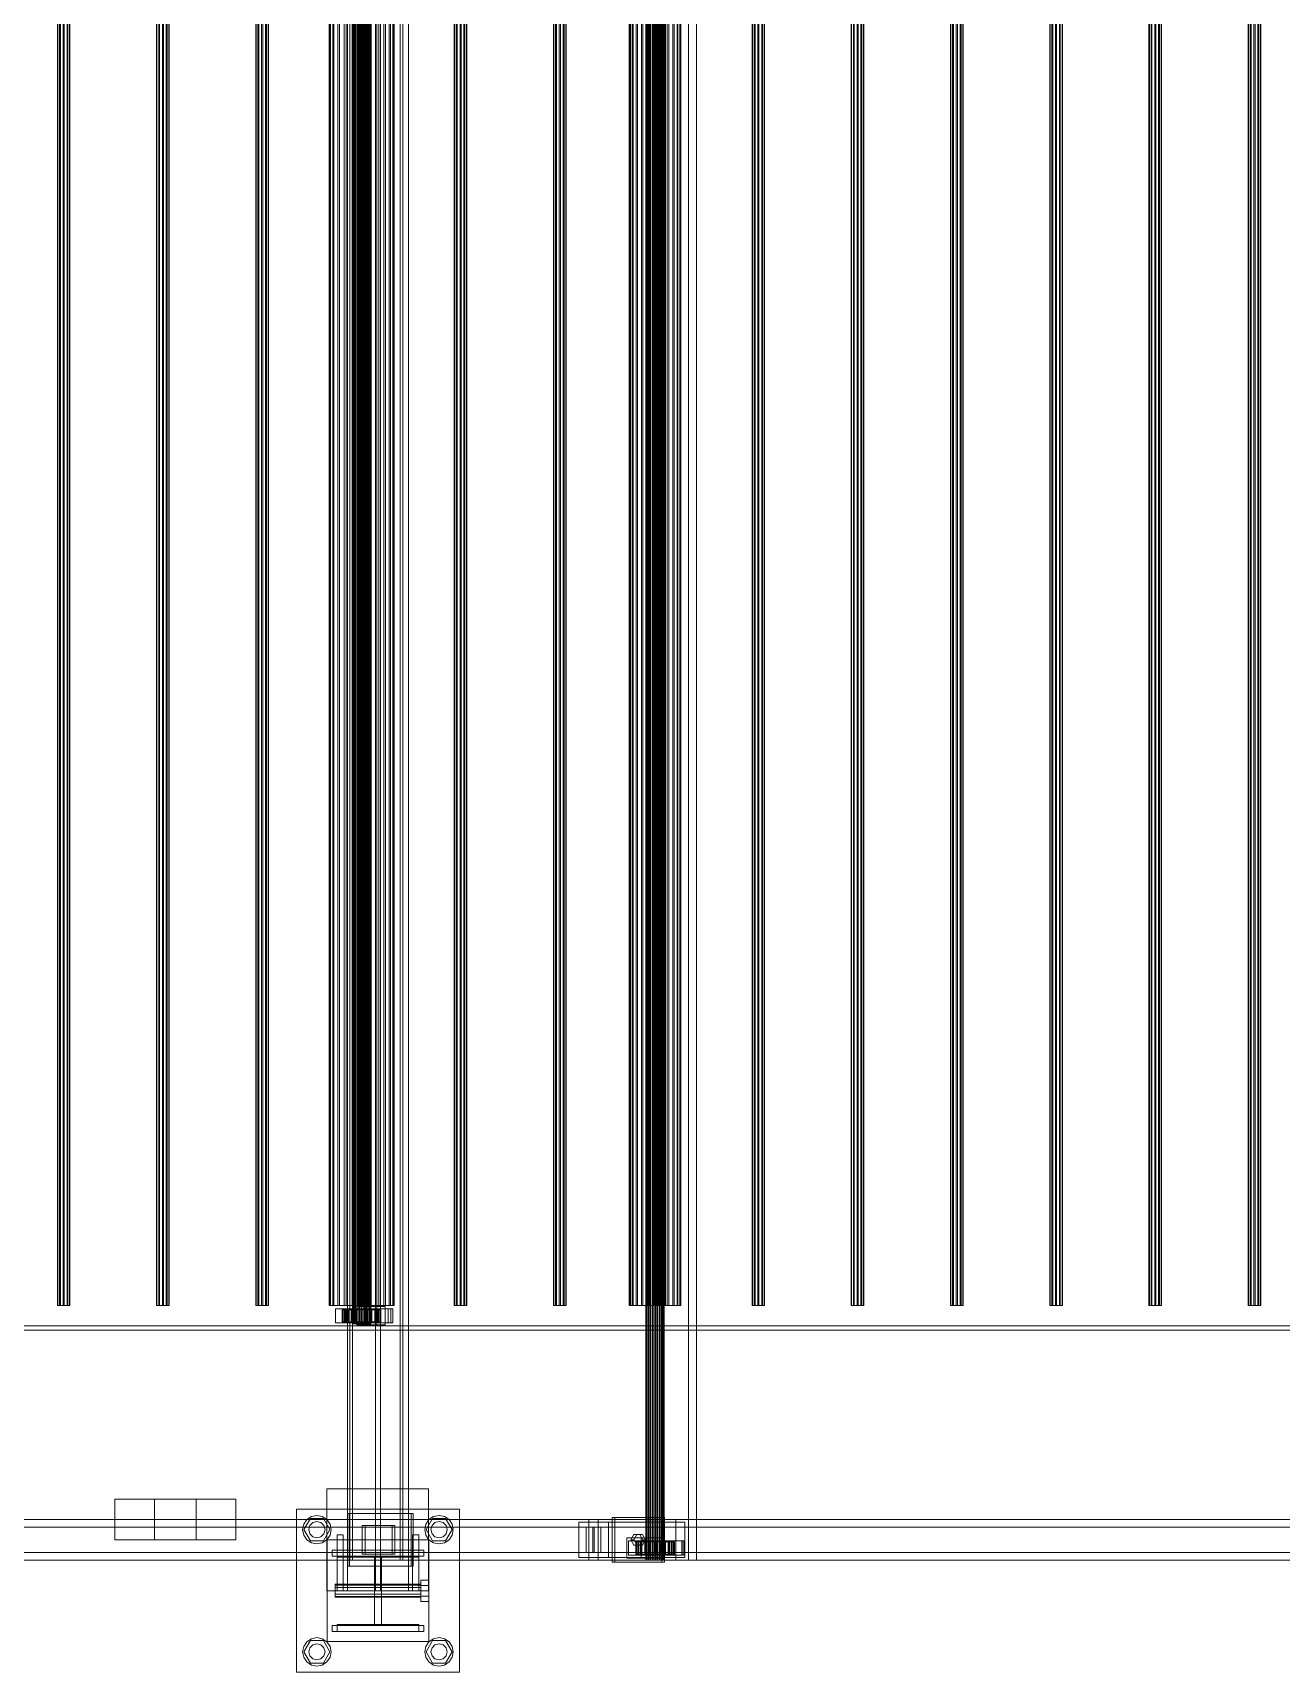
# Model space of a CAD drawing. Header units: millimetres. Extents: x -1970 to 59977, y -50268 to 6837.
# Drawn here: x 35083 to 36309, y -19610 to -18000 of the extents above; entities that cross this region are included whole.
import ezdxf

# ---------------------------------------------------------------- set-up
doc = ezdxf.new("R2010")
doc.units = ezdxf.units.MM
doc.layers.add('superior_C03', color=7, linetype='Continuous', lineweight=0)

msp = doc.modelspace()

# ---------------------------------------------------------------- linework, layer by layer
at = {"layer": 'superior_C03'}
for p, q in [((35392.247, -16470), (35392.247, -19530)), ((35419.747, -16470), (35419.747, -19530)), ((35424.747, -19530), (35424.747, -16470)), ((35452.247, -19530), (35452.247, -16470)), ((35394.468, -16500), (35394.468, -19500)), ((35397.163, -19500), (35397.163, -16500)), ((35443.97, -19500), (35443.97, -16500)), ((35446.665, -16500), (35446.665, -19500)), ((35685.369, -19500), (35685.369, -16500)), ((35685.594, -19500), (35685.594, -16500)), ((35685.758, -19500), (35685.758, -16500)), ((35686.416, -19500), (35686.416, -16500)), ((35686.733, -19500), (35686.733, -16500)), ((35687.779, -19500), (35687.779, -16500)), ((35688.228, -19500), (35688.228, -16500)), ((35688.357, -16500), (35688.357, -19500)), ((35689.592, -19500), (35689.592, -16500)), ((35690.142, -19500), (35690.142, -16500)), ((35691.729, -19500), (35691.729, -16500)), ((35692.343, -19500), (35692.343, -16500)), ((35694.046, -19500), (35694.046, -16500)), ((35694.681, -19500), (35694.681, -16500)), ((35696.218, -19500), (35696.218, -16500)), ((35696.385, -19500), (35696.385, -16500)), ((35696.998, -19500), (35696.998, -16500)), ((35698.586, -19500), (35698.586, -16500)), ((35699.136, -19500), (35699.136, -16500)), ((35700.499, -19500), (35700.499, -16500)), ((35700.948, -19500), (35700.948, -16500)), ((35701.994, -19500), (35701.994, -16500)), ((35702.312, -19500), (35702.312, -16500)), ((35702.97, -19500), (35702.97, -16500)), ((35703.134, -16500), (35703.134, -19500)), ((35703.358, -19500), (35703.358, -16500)), ((35727.336, -19500), (35727.336, -16500)), ((35735.196, -16500), (35735.196, -19500)), ((35397.199, -19268), (35397.199, -16732)), ((35397.424, -19268), (35397.424, -16732)), ((35397.588, -19268), (35397.588, -16732)), ((35398.246, -19268), (35398.246, -16732)), ((35398.563, -19268), (35398.563, -16732)), ((35399.609, -19268), (35399.609, -16732)), ((35400.058, -19268), (35400.058, -16732)), ((35401.422, -19268), (35401.422, -16732)), ((35401.972, -19268), (35401.972, -16732)), ((35403.559, -19268), (35403.559, -16732)), ((35404.173, -19268), (35404.173, -16732)), ((35405.876, -19268), (35405.876, -16732)), ((35406.511, -19268), (35406.511, -16732)), ((35408.215, -19268), (35408.215, -16732)), ((35408.828, -19268), (35408.828, -16732)), ((35410.416, -19268), (35410.416, -16732)), ((35410.966, -19268), (35410.966, -16732)), ((35412.329, -19268), (35412.329, -16732)), ((35412.778, -19268), (35412.778, -16732)), ((35413.824, -19268), (35413.824, -16732)), ((35414.142, -19268), (35414.142, -16732)), ((35414.799, -19268), (35414.799, -16732)), ((35414.964, -16732), (35414.964, -19268)), ((35415.188, -19268), (35415.188, -16732)), ((35107.454, -16750), (35107.454, -19250)), ((35107.797, -16750), (35107.797, -19250)), ((35109.474, -16750), (35109.474, -19250)), ((35110.373, -16750), (35110.373, -19250)), ((35113.086, -16750), (35113.086, -19250)), ((35114.197, -16750), (35114.197, -19250)), ((35116.91, -16750), (35116.91, -19250)), ((35117.809, -16750), (35117.809, -19250)), ((35119.486, -16750), (35119.486, -19250)), ((35119.829, -19250), (35119.829, -16750)), ((35204.899, -16750), (35204.899, -19250)), ((35205.243, -16750), (35205.243, -19250)), ((35206.919, -16750), (35206.919, -19250)), ((35207.819, -16750), (35207.819, -19250)), ((35210.531, -16750), (35210.531, -19250)), ((35211.643, -16750), (35211.643, -19250)), ((35214.355, -16750), (35214.355, -19250)), ((35215.255, -16750), (35215.255, -19250)), ((35216.931, -16750), (35216.931, -19250)), ((35217.275, -19250), (35217.275, -16750)), ((35302.345, -16750), (35302.345, -19250)), ((35302.688, -16750), (35302.688, -19250)), ((35304.365, -16750), (35304.365, -19250)), ((35305.264, -16750), (35305.264, -19250)), ((35307.977, -16750), (35307.977, -19250)), ((35309.089, -16750), (35309.089, -19250)), ((35311.801, -16750), (35311.801, -19250)), ((35312.701, -16750), (35312.701, -19250)), ((35314.377, -16750), (35314.377, -19250)), ((35314.721, -19250), (35314.721, -16750)), ((35374.214, -19250), (35374.214, -16750)), ((35375.011, -19250), (35375.011, -16750)), ((35375.596, -19250), (35375.596, -16750)), ((35377.934, -19250), (35377.934, -16750)), ((35379.063, -19250), (35379.063, -16750)), ((35382.782, -19250), (35382.782, -16750)), ((35384.379, -19250), (35384.379, -16750)), ((35389.226, -19250), (35389.226, -16750)), ((35391.182, -19250), (35391.182, -16750)), ((35396.826, -19250), (35396.826, -16750)), ((35399.007, -19250), (35399.007, -16750)), ((35399.791, -16750), (35399.791, -19250)), ((35400.134, -16750), (35400.134, -19250)), ((35401.811, -16750), (35401.811, -19250)), ((35402.71, -16750), (35402.71, -19250)), ((35405.065, -19250), (35405.065, -16750)), ((35405.422, -16750), (35405.422, -19250)), ((35406.534, -16750), (35406.534, -19250)), ((35407.323, -19250), (35407.323, -16750)), ((35409.247, -16750), (35409.247, -19250)), ((35410.146, -16750), (35410.146, -19250)), ((35411.823, -16750), (35411.823, -19250)), ((35412.166, -19250), (35412.166, -16750)), ((35413.38, -19250), (35413.38, -16750)), ((35415.561, -19250), (35415.561, -16750)), ((35421.206, -19250), (35421.206, -16750)), ((35423.162, -19250), (35423.162, -16750)), ((35428.009, -19250), (35428.009, -16750)), ((35429.605, -19250), (35429.605, -16750)), ((35433.325, -19250), (35433.325, -16750)), ((35434.454, -19250), (35434.454, -16750)), ((35436.792, -19250), (35436.792, -16750)), ((35437.376, -16750), (35437.376, -19250)), ((35438.174, -19250), (35438.174, -16750)), ((35497.236, -16750), (35497.236, -19250)), ((35497.58, -16750), (35497.58, -19250)), ((35499.256, -16750), (35499.256, -19250)), ((35500.156, -16750), (35500.156, -19250)), ((35502.868, -16750), (35502.868, -19250)), ((35503.98, -16750), (35503.98, -19250)), ((35506.692, -16750), (35506.692, -19250)), ((35507.592, -16750), (35507.592, -19250)), ((35509.268, -16750), (35509.268, -19250)), ((35509.612, -19250), (35509.612, -16750)), ((35594.682, -16750), (35594.682, -19250)), ((35595.025, -16750), (35595.025, -19250)), ((35596.702, -16750), (35596.702, -19250)), ((35597.601, -16750), (35597.601, -19250)), ((35600.314, -16750), (35600.314, -19250)), ((35601.426, -16750), (35601.426, -19250)), ((35604.138, -16750), (35604.138, -19250)), ((35605.037, -16750), (35605.037, -19250)), ((35606.714, -16750), (35606.714, -19250)), ((35607.057, -19250), (35607.057, -16750)), ((35668.98, -19250), (35668.98, -16750)), ((35669.613, -19250), (35669.613, -16750)), ((35670.077, -19250), (35670.077, -16750)), ((35671.932, -19250), (35671.932, -16750)), ((35672.829, -19250), (35672.829, -16750)), ((35675.781, -19250), (35675.781, -16750)), ((35677.048, -19250), (35677.048, -16750)), ((35680.896, -19250), (35680.896, -16750)), ((35682.448, -19250), (35682.448, -16750)), ((35686.928, -19250), (35686.928, -16750)), ((35688.66, -19250), (35688.66, -16750)), ((35692.128, -16750), (35692.128, -19250)), ((35692.471, -16750), (35692.471, -19250)), ((35693.468, -19250), (35693.468, -16750)), ((35694.148, -16750), (35694.148, -19250)), ((35695.047, -16750), (35695.047, -19250)), ((35695.26, -19250), (35695.26, -16750)), ((35697.759, -16750), (35697.759, -19250)), ((35698.871, -16750), (35698.871, -19250)), ((35700.068, -19250), (35700.068, -16750)), ((35701.584, -16750), (35701.584, -19250)), ((35701.799, -19250), (35701.799, -16750)), ((35702.483, -16750), (35702.483, -19250)), ((35704.16, -16750), (35704.16, -19250)), ((35704.503, -19250), (35704.503, -16750)), ((35706.28, -19250), (35706.28, -16750)), ((35707.832, -19250), (35707.832, -16750)), ((35711.679, -19250), (35711.679, -16750)), ((35712.947, -19250), (35712.947, -16750)), ((35715.899, -19250), (35715.899, -16750)), ((35716.795, -19250), (35716.795, -16750)), ((35718.651, -19250), (35718.651, -16750)), ((35719.115, -16750), (35719.115, -19250)), ((35719.748, -19250), (35719.748, -16750)), ((35789.573, -16750), (35789.573, -19250)), ((35789.917, -16750), (35789.917, -19250)), ((35791.593, -16750), (35791.593, -19250)), ((35792.493, -16750), (35792.493, -19250)), ((35795.205, -16750), (35795.205, -19250)), ((35796.317, -16750), (35796.317, -19250)), ((35799.029, -16750), (35799.029, -19250)), ((35799.929, -16750), (35799.929, -19250)), ((35801.605, -16750), (35801.605, -19250)), ((35801.949, -19250), (35801.949, -16750)), ((35887.019, -16750), (35887.019, -19250)), ((35887.362, -16750), (35887.362, -19250)), ((35889.039, -16750), (35889.039, -19250)), ((35889.938, -16750), (35889.938, -19250)), ((35892.651, -16750), (35892.651, -19250)), ((35893.762, -16750), (35893.762, -19250)), ((35896.475, -16750), (35896.475, -19250)), ((35897.374, -16750), (35897.374, -19250)), ((35899.051, -16750), (35899.051, -19250)), ((35899.394, -19250), (35899.394, -16750)), ((35984.464, -16750), (35984.464, -19250)), ((35984.808, -16750), (35984.808, -19250)), ((35986.484, -16750), (35986.484, -19250)), ((35987.384, -16750), (35987.384, -19250)), ((35990.096, -16750), (35990.096, -19250)), ((35991.208, -16750), (35991.208, -19250)), ((35993.921, -16750), (35993.921, -19250)), ((35994.82, -16750), (35994.82, -19250)), ((35996.497, -16750), (35996.497, -19250)), ((35996.84, -19250), (35996.84, -16750)), ((36081.91, -16750), (36081.91, -19250)), ((36082.254, -16750), (36082.254, -19250)), ((36083.93, -16750), (36083.93, -19250)), ((36084.83, -16750), (36084.83, -19250)), ((36087.542, -16750), (36087.542, -19250)), ((36088.654, -16750), (36088.654, -19250)), ((36091.366, -16750), (36091.366, -19250)), ((36092.266, -16750), (36092.266, -19250)), ((36093.942, -16750), (36093.942, -19250)), ((36094.286, -19250), (36094.286, -16750)), ((36179.356, -16750), (36179.356, -19250)), ((36179.699, -16750), (36179.699, -19250)), ((36181.376, -16750), (36181.376, -19250)), ((36182.275, -16750), (36182.275, -19250)), ((36184.988, -16750), (36184.988, -19250)), ((36186.099, -16750), (36186.099, -19250)), ((36188.812, -16750), (36188.812, -19250)), ((36189.711, -16750), (36189.711, -19250)), ((36191.388, -16750), (36191.388, -19250)), ((36191.731, -19250), (36191.731, -16750)), ((36276.801, -16750), (36276.801, -19250)), ((36277.145, -16750), (36277.145, -19250)), ((36278.821, -16750), (36278.821, -19250)), ((36279.721, -16750), (36279.721, -19250)), ((36282.433, -16750), (36282.433, -19250)), ((36283.545, -16750), (36283.545, -19250)), ((36286.258, -16750), (36286.258, -19250)), ((36287.157, -16750), (36287.157, -19250)), ((36288.833, -16750), (36288.833, -19250)), ((36289.177, -19250), (36289.177, -16750)), ((35107.797, -19250), (35107.454, -19250)), ((35107.454, -19250), (35109.474, -19250)), ((35110.373, -19250), (35107.797, -19250)), ((35109.474, -19250), (35113.086, -19250)), ((35114.197, -19250), (35110.373, -19250)), ((35113.086, -19250), (35116.91, -19250)), ((35117.809, -19250), (35114.197, -19250)), ((35116.91, -19250), (35119.486, -19250)), ((35119.829, -19250), (35117.809, -19250)), ((35119.486, -19250), (35119.829, -19250)), ((35205.243, -19250), (35204.899, -19250)), ((35204.899, -19250), (35206.919, -19250)), ((35207.819, -19250), (35205.243, -19250)), ((35206.919, -19250), (35210.531, -19250)), ((35211.643, -19250), (35207.819, -19250)), ((35210.531, -19250), (35214.355, -19250)), ((35215.255, -19250), (35211.643, -19250)), ((35214.355, -19250), (35216.931, -19250)), ((35217.275, -19250), (35215.255, -19250)), ((35216.931, -19250), (35217.275, -19250)), ((35302.688, -19250), (35302.345, -19250)), ((35302.345, -19250), (35304.365, -19250)), ((35305.264, -19250), (35302.688, -19250)), ((35304.365, -19250), (35307.977, -19250)), ((35309.089, -19250), (35305.264, -19250)), ((35307.977, -19250), (35311.801, -19250)), ((35312.701, -19250), (35309.089, -19250)), ((35311.801, -19250), (35314.377, -19250)), ((35314.721, -19250), (35312.701, -19250)), ((35314.377, -19250), (35314.721, -19250)), ((35375.011, -19250), (35374.214, -19250)), ((35374.214, -19250), (35375.596, -19250)), ((35377.934, -19250), (35375.011, -19250)), ((35375.596, -19250), (35379.063, -19250)), ((35382.782, -19250), (35377.934, -19250)), ((35379.063, -19250), (35384.379, -19250)), ((35390.309, -19253), (35380.565, -19253)), ((35380.565, -19253), (35380.565, -19267)), ((35391.345, -19253), (35380.565, -19253)), ((35389.226, -19250), (35382.782, -19250)), ((35384.379, -19250), (35391.182, -19250)), ((35388.026, -19254), (35387.206, -19254)), ((35387.206, -19254), (35397.199, -19254)), ((35387.206, -19266), (35387.206, -19254)), ((35387.206, -19254), (35387.679, -19254)), ((35387.679, -19254), (35397.424, -19254)), ((35387.679, -19266), (35387.679, -19254)), ((35387.679, -19254), (35389.414, -19254)), ((35434.746, -19253), (35387.972, -19253)), ((35387.972, -19253), (35387.972, -19267)), ((35390.218, -19253), (35387.972, -19253)), ((35390.085, -19254), (35388.026, -19254)), ((35388.026, -19254), (35397.588, -19254)), ((35388.026, -19266), (35388.026, -19254)), ((35396.826, -19250), (35389.226, -19250)), ((35389.414, -19254), (35398.246, -19254)), ((35389.414, -19266), (35389.414, -19254)), ((35389.414, -19254), (35392.293, -19254)), ((35393.241, -19254), (35390.085, -19254)), ((35390.085, -19254), (35398.563, -19254)), ((35390.085, -19266), (35390.085, -19254)), ((35390.218, -19267), (35390.218, -19253)), ((35390.218, -19253), (35436.992, -19253)), ((35390.309, -19267), (35390.309, -19253)), ((35390.309, -19253), (35401.089, -19253)), ((35391.182, -19250), (35399.007, -19250)), ((35391.345, -19267), (35391.345, -19253)), ((35391.345, -19253), (35401.089, -19253)), ((35392.293, -19254), (35399.609, -19254)), ((35392.293, -19266), (35392.293, -19254)), ((35392.293, -19254), (35396.119, -19254)), ((35397.28, -19254), (35393.241, -19254)), ((35393.241, -19254), (35400.058, -19254)), ((35393.241, -19266), (35393.241, -19254)), ((35396.119, -19254), (35401.422, -19254)), ((35396.119, -19266), (35396.119, -19254)), ((35396.119, -19254), (35400.632, -19254)), ((35405.065, -19250), (35396.826, -19250)), ((35397.199, -19254), (35397.588, -19254)), ((35397.199, -19254), (35397.199, -19266)), ((35397.424, -19254), (35397.199, -19254)), ((35401.927, -19254), (35397.28, -19254)), ((35397.28, -19254), (35401.972, -19254)), ((35397.28, -19266), (35397.28, -19254)), ((35397.424, -19254), (35397.424, -19266)), ((35398.246, -19254), (35397.424, -19254)), ((35397.588, -19254), (35398.563, -19254)), ((35397.588, -19254), (35397.588, -19266)), ((35398.246, -19254), (35398.246, -19266)), ((35399.609, -19254), (35398.246, -19254)), ((35398.563, -19254), (35400.058, -19254)), ((35398.563, -19254), (35398.563, -19266)), ((35399.007, -19250), (35407.323, -19250)), ((35399.609, -19254), (35399.609, -19266)), ((35401.422, -19254), (35399.609, -19254)), ((35400.134, -19250), (35399.791, -19250)), ((35399.791, -19250), (35401.811, -19250)), ((35400.058, -19254), (35401.972, -19254)), ((35400.058, -19254), (35400.058, -19266)), ((35402.71, -19250), (35400.134, -19250)), ((35400.632, -19254), (35403.559, -19254)), ((35400.632, -19266), (35400.632, -19254)), ((35400.632, -19254), (35405.523, -19254)), ((35401.089, -19253), (35401.089, -19267)), ((35401.422, -19254), (35401.422, -19266)), ((35403.559, -19254), (35401.422, -19254)), ((35421.104, -19251), (35401.614, -19251)), ((35401.614, -19251), (35401.614, -19269)), ((35409.699, -19251), (35401.614, -19251)), ((35401.811, -19250), (35405.422, -19250)), ((35406.864, -19254), (35401.927, -19254)), ((35401.927, -19254), (35404.173, -19254)), ((35401.927, -19266), (35401.927, -19254)), ((35401.972, -19254), (35404.173, -19254)), ((35401.972, -19254), (35401.972, -19266)), ((35406.534, -19250), (35402.71, -19250)), ((35403.559, -19254), (35403.559, -19266)), ((35405.876, -19254), (35403.559, -19254)), ((35404.173, -19254), (35406.511, -19254)), ((35404.173, -19254), (35404.173, -19266)), ((35413.38, -19250), (35405.065, -19250)), ((35405.422, -19250), (35409.247, -19250)), ((35405.523, -19254), (35405.876, -19254)), ((35405.523, -19266), (35405.523, -19254)), ((35405.523, -19254), (35410.461, -19254)), ((35405.876, -19254), (35405.876, -19266)), ((35408.215, -19254), (35405.876, -19254)), ((35406.864, -19254), (35406.511, -19254)), ((35406.511, -19254), (35408.828, -19254)), ((35406.511, -19254), (35406.511, -19266)), ((35410.146, -19250), (35406.534, -19250)), ((35411.756, -19254), (35406.864, -19254)), ((35406.864, -19266), (35406.864, -19254)), ((35407.323, -19250), (35415.561, -19250)), ((35410.461, -19254), (35408.215, -19254)), ((35408.215, -19254), (35408.215, -19266)), ((35410.416, -19254), (35408.215, -19254)), ((35411.756, -19254), (35408.828, -19254)), ((35408.828, -19254), (35410.966, -19254)), ((35408.828, -19254), (35408.828, -19266)), ((35409.247, -19250), (35411.823, -19250)), ((35409.699, -19269), (35409.699, -19251)), ((35409.699, -19251), (35429.188, -19251)), ((35412.166, -19250), (35410.146, -19250)), ((35415.107, -19254), (35410.416, -19254)), ((35410.416, -19254), (35410.416, -19266)), ((35412.329, -19254), (35410.416, -19254)), ((35410.461, -19266), (35410.461, -19254)), ((35410.461, -19254), (35415.107, -19254)), ((35416.268, -19254), (35410.966, -19254)), ((35410.966, -19254), (35412.778, -19254)), ((35410.966, -19254), (35410.966, -19266)), ((35421.492, -19253), (35411.748, -19253)), ((35411.748, -19253), (35411.748, -19267)), ((35422.527, -19253), (35411.748, -19253)), ((35416.268, -19254), (35411.756, -19254)), ((35411.756, -19266), (35411.756, -19254)), ((35411.823, -19250), (35412.166, -19250)), ((35419.146, -19254), (35412.329, -19254)), ((35412.329, -19254), (35412.329, -19266)), ((35413.824, -19254), (35412.329, -19254)), ((35420.094, -19254), (35412.778, -19254)), ((35412.778, -19254), (35414.142, -19254)), ((35412.778, -19254), (35412.778, -19266)), ((35421.206, -19250), (35413.38, -19250)), ((35422.303, -19254), (35413.824, -19254)), ((35413.824, -19254), (35413.824, -19266)), ((35414.799, -19254), (35413.824, -19254)), ((35422.973, -19254), (35414.142, -19254)), ((35414.142, -19254), (35414.964, -19254)), ((35414.142, -19254), (35414.142, -19266)), ((35424.361, -19254), (35414.799, -19254)), ((35414.799, -19254), (35414.799, -19266)), ((35415.188, -19254), (35414.799, -19254)), ((35414.964, -19254), (35424.708, -19254)), ((35414.964, -19266), (35414.964, -19254)), ((35414.964, -19254), (35415.188, -19254)), ((35415.107, -19266), (35415.107, -19254)), ((35415.107, -19254), (35419.146, -19254)), ((35425.182, -19254), (35415.188, -19254)), ((35415.188, -19254), (35415.188, -19266)), ((35415.561, -19250), (35423.162, -19250)), ((35420.094, -19254), (35416.268, -19254)), ((35416.268, -19266), (35416.268, -19254)), ((35419.146, -19266), (35419.146, -19254)), ((35419.146, -19254), (35422.303, -19254)), ((35422.973, -19254), (35420.094, -19254)), ((35420.094, -19266), (35420.094, -19254)), ((35421.104, -19269), (35421.104, -19251)), ((35421.104, -19251), (35429.188, -19251)), ((35428.009, -19250), (35421.206, -19250)), ((35421.492, -19267), (35421.492, -19253)), ((35421.492, -19253), (35432.272, -19253)), ((35422.303, -19266), (35422.303, -19254)), ((35422.303, -19254), (35424.361, -19254)), ((35422.527, -19267), (35422.527, -19253)), ((35422.527, -19253), (35432.272, -19253)), ((35424.708, -19254), (35422.973, -19254)), ((35422.973, -19266), (35422.973, -19254)), ((35423.162, -19250), (35429.605, -19250)), ((35424.361, -19266), (35424.361, -19254)), ((35424.361, -19254), (35425.182, -19254)), ((35424.708, -19254), (35424.708, -19266)), ((35425.182, -19254), (35424.708, -19254)), ((35425.182, -19266), (35425.182, -19254)), ((35433.325, -19250), (35428.009, -19250)), ((35429.188, -19251), (35429.188, -19269)), ((35429.605, -19250), (35434.454, -19250)), ((35432.272, -19253), (35432.272, -19267)), ((35436.792, -19250), (35433.325, -19250)), ((35434.454, -19250), (35437.376, -19250)), ((35434.746, -19267), (35434.746, -19253)), ((35434.746, -19253), (35436.992, -19253)), ((35438.174, -19250), (35436.792, -19250)), ((35436.992, -19253), (35436.992, -19267)), ((35437.376, -19250), (35438.174, -19250)), ((35497.58, -19250), (35497.236, -19250)), ((35497.236, -19250), (35499.256, -19250)), ((35500.156, -19250), (35497.58, -19250)), ((35499.256, -19250), (35502.868, -19250)), ((35503.98, -19250), (35500.156, -19250)), ((35502.868, -19250), (35506.692, -19250)), ((35507.592, -19250), (35503.98, -19250)), ((35506.692, -19250), (35509.268, -19250)), ((35509.612, -19250), (35507.592, -19250)), ((35509.268, -19250), (35509.612, -19250)), ((35595.025, -19250), (35594.682, -19250)), ((35594.682, -19250), (35596.702, -19250)), ((35597.601, -19250), (35595.025, -19250)), ((35596.702, -19250), (35600.314, -19250)), ((35601.426, -19250), (35597.601, -19250)), ((35600.314, -19250), (35604.138, -19250)), ((35605.037, -19250), (35601.426, -19250)), ((35604.138, -19250), (35606.714, -19250)), ((35607.057, -19250), (35605.037, -19250)), ((35606.714, -19250), (35607.057, -19250)), ((35669.613, -19250), (35668.98, -19250)), ((35668.98, -19250), (35670.077, -19250)), ((35671.932, -19250), (35669.613, -19250)), ((35670.077, -19250), (35672.829, -19250)), ((35675.781, -19250), (35671.932, -19250)), ((35672.829, -19250), (35677.048, -19250)), ((35680.896, -19250), (35675.781, -19250)), ((35677.048, -19250), (35682.448, -19250)), ((35686.928, -19250), (35680.896, -19250)), ((35682.448, -19250), (35688.66, -19250)), ((35693.468, -19250), (35686.928, -19250)), ((35688.66, -19250), (35695.26, -19250)), ((35692.471, -19250), (35692.128, -19250)), ((35692.128, -19250), (35694.148, -19250)), ((35695.047, -19250), (35692.471, -19250)), ((35700.068, -19250), (35693.468, -19250)), ((35694.148, -19250), (35697.759, -19250)), ((35698.871, -19250), (35695.047, -19250)), ((35695.26, -19250), (35701.799, -19250)), ((35697.759, -19250), (35701.584, -19250)), ((35702.483, -19250), (35698.871, -19250)), ((35706.28, -19250), (35700.068, -19250)), ((35701.584, -19250), (35704.16, -19250)), ((35701.799, -19250), (35707.832, -19250)), ((35704.503, -19250), (35702.483, -19250)), ((35704.16, -19250), (35704.503, -19250)), ((35711.679, -19250), (35706.28, -19250)), ((35707.832, -19250), (35712.947, -19250)), ((35715.899, -19250), (35711.679, -19250)), ((35712.947, -19250), (35716.795, -19250)), ((35718.651, -19250), (35715.899, -19250)), ((35716.795, -19250), (35719.115, -19250)), ((35719.748, -19250), (35718.651, -19250)), ((35719.115, -19250), (35719.748, -19250)), ((35789.917, -19250), (35789.573, -19250)), ((35789.573, -19250), (35791.593, -19250)), ((35792.493, -19250), (35789.917, -19250)), ((35791.593, -19250), (35795.205, -19250)), ((35796.317, -19250), (35792.493, -19250)), ((35795.205, -19250), (35799.029, -19250)), ((35799.929, -19250), (35796.317, -19250)), ((35799.029, -19250), (35801.605, -19250)), ((35801.949, -19250), (35799.929, -19250)), ((35801.605, -19250), (35801.949, -19250)), ((35887.362, -19250), (35887.019, -19250)), ((35887.019, -19250), (35889.039, -19250)), ((35889.938, -19250), (35887.362, -19250)), ((35889.039, -19250), (35892.651, -19250)), ((35893.762, -19250), (35889.938, -19250)), ((35892.651, -19250), (35896.475, -19250)), ((35897.374, -19250), (35893.762, -19250)), ((35896.475, -19250), (35899.051, -19250)), ((35899.394, -19250), (35897.374, -19250)), ((35899.051, -19250), (35899.394, -19250)), ((35984.808, -19250), (35984.464, -19250)), ((35984.464, -19250), (35986.484, -19250)), ((35987.384, -19250), (35984.808, -19250)), ((35986.484, -19250), (35990.096, -19250)), ((35991.208, -19250), (35987.384, -19250)), ((35990.096, -19250), (35993.921, -19250)), ((35994.82, -19250), (35991.208, -19250)), ((35993.921, -19250), (35996.497, -19250)), ((35996.84, -19250), (35994.82, -19250)), ((35996.497, -19250), (35996.84, -19250)), ((36082.254, -19250), (36081.91, -19250)), ((36081.91, -19250), (36083.93, -19250)), ((36084.83, -19250), (36082.254, -19250)), ((36083.93, -19250), (36087.542, -19250)), ((36088.654, -19250), (36084.83, -19250)), ((36087.542, -19250), (36091.366, -19250)), ((36092.266, -19250), (36088.654, -19250)), ((36091.366, -19250), (36093.942, -19250)), ((36094.286, -19250), (36092.266, -19250)), ((36093.942, -19250), (36094.286, -19250)), ((36179.699, -19250), (36179.356, -19250)), ((36179.356, -19250), (36181.376, -19250)), ((36182.275, -19250), (36179.699, -19250)), ((36181.376, -19250), (36184.988, -19250)), ((36186.099, -19250), (36182.275, -19250)), ((36184.988, -19250), (36188.812, -19250)), ((36189.711, -19250), (36186.099, -19250)), ((36188.812, -19250), (36191.388, -19250)), ((36191.731, -19250), (36189.711, -19250)), ((36191.388, -19250), (36191.731, -19250)), ((36277.145, -19250), (36276.801, -19250)), ((36276.801, -19250), (36278.821, -19250)), ((36279.721, -19250), (36277.145, -19250)), ((36278.821, -19250), (36282.433, -19250)), ((36283.545, -19250), (36279.721, -19250)), ((36282.433, -19250), (36286.258, -19250)), ((36287.157, -19250), (36283.545, -19250)), ((36286.258, -19250), (36288.833, -19250)), ((36289.177, -19250), (36287.157, -19250)), ((36288.833, -19250), (36289.177, -19250)), ((38691.362, -19270), (27582.557, -19270)), ((27583.456, -19270), (38692.26, -19270)), ((27611.752, -19270), (38720.557, -19270)), ((35380.565, -19267), (35390.309, -19267)), ((35380.565, -19267), (35391.345, -19267)), ((35397.199, -19266), (35387.206, -19266)), ((35387.206, -19266), (35388.026, -19266)), ((35387.679, -19266), (35387.206, -19266)), ((35397.424, -19266), (35387.679, -19266)), ((35389.414, -19266), (35387.679, -19266)), ((35387.972, -19267), (35434.746, -19267)), ((35387.972, -19267), (35390.218, -19267)), ((35397.588, -19266), (35388.026, -19266)), ((35388.026, -19266), (35390.085, -19266)), ((35398.246, -19266), (35389.414, -19266)), ((35392.293, -19266), (35389.414, -19266)), ((35398.563, -19266), (35390.085, -19266)), ((35390.085, -19266), (35393.241, -19266)), ((35436.992, -19267), (35390.218, -19267)), ((35401.089, -19267), (35390.309, -19267)), ((35401.089, -19267), (35391.345, -19267)), ((35399.609, -19266), (35392.293, -19266)), ((35396.119, -19266), (35392.293, -19266)), ((35400.058, -19266), (35393.241, -19266)), ((35393.241, -19266), (35397.28, -19266)), ((35401.422, -19266), (35396.119, -19266)), ((35400.632, -19266), (35396.119, -19266)), ((35397.588, -19266), (35397.199, -19266)), ((35397.199, -19266), (35397.424, -19266)), ((35397.424, -19268), (35397.199, -19268)), ((35397.199, -19268), (35397.588, -19268)), ((35401.972, -19266), (35397.28, -19266)), ((35397.28, -19266), (35401.927, -19266)), ((35397.424, -19266), (35398.246, -19266)), ((35398.246, -19268), (35397.424, -19268)), ((35398.563, -19266), (35397.588, -19266)), ((35397.588, -19268), (35398.563, -19268)), ((35398.246, -19266), (35399.609, -19266)), ((35399.609, -19268), (35398.246, -19268)), ((35400.058, -19266), (35398.563, -19266)), ((35398.563, -19268), (35400.058, -19268)), ((35399.609, -19266), (35401.422, -19266)), ((35401.422, -19268), (35399.609, -19268)), ((35401.972, -19266), (35400.058, -19266)), ((35400.058, -19268), (35401.972, -19268)), ((35403.559, -19266), (35400.632, -19266)), ((35405.523, -19266), (35400.632, -19266)), ((35401.422, -19266), (35403.559, -19266)), ((35403.559, -19268), (35401.422, -19268)), ((35401.614, -19269), (35421.104, -19269)), ((35409.699, -19269), (35401.614, -19269)), ((35404.173, -19266), (35401.927, -19266)), ((35401.927, -19266), (35406.864, -19266)), ((35404.173, -19266), (35401.972, -19266)), ((35401.972, -19268), (35404.173, -19268)), ((35403.559, -19266), (35405.876, -19266)), ((35405.876, -19268), (35403.559, -19268)), ((35406.511, -19266), (35404.173, -19266)), ((35404.173, -19268), (35406.511, -19268)), ((35405.876, -19266), (35405.523, -19266)), ((35410.461, -19266), (35405.523, -19266)), ((35405.876, -19266), (35408.215, -19266)), ((35408.215, -19268), (35405.876, -19268)), ((35408.828, -19266), (35406.511, -19266)), ((35406.511, -19266), (35406.864, -19266)), ((35406.511, -19268), (35408.828, -19268)), ((35406.864, -19266), (35411.756, -19266)), ((35408.215, -19266), (35410.461, -19266)), ((35408.215, -19266), (35410.416, -19266)), ((35410.416, -19268), (35408.215, -19268)), ((35410.966, -19266), (35408.828, -19266)), ((35408.828, -19266), (35411.756, -19266)), ((35408.828, -19268), (35410.966, -19268)), ((35429.188, -19269), (35409.699, -19269)), ((35410.416, -19266), (35415.107, -19266)), ((35410.416, -19266), (35412.329, -19266)), ((35412.329, -19268), (35410.416, -19268)), ((35415.107, -19266), (35410.461, -19266)), ((35412.778, -19266), (35410.966, -19266)), ((35410.966, -19266), (35416.268, -19266)), ((35410.966, -19268), (35412.778, -19268)), ((35411.748, -19267), (35421.492, -19267)), ((35411.748, -19267), (35422.527, -19267)), ((35411.756, -19266), (35416.268, -19266)), ((35412.329, -19266), (35419.146, -19266)), ((35412.329, -19266), (35413.824, -19266)), ((35413.824, -19268), (35412.329, -19268)), ((35414.142, -19266), (35412.778, -19266)), ((35412.778, -19266), (35420.094, -19266)), ((35412.778, -19268), (35414.142, -19268)), ((35413.824, -19266), (35422.303, -19266)), ((35413.824, -19266), (35414.799, -19266)), ((35414.799, -19268), (35413.824, -19268)), ((35414.964, -19266), (35414.142, -19266)), ((35414.142, -19266), (35422.973, -19266)), ((35414.142, -19268), (35414.964, -19268)), ((35414.799, -19266), (35424.361, -19266)), ((35414.799, -19266), (35415.188, -19266)), ((35415.188, -19268), (35414.799, -19268)), ((35424.708, -19266), (35414.964, -19266)), ((35415.188, -19266), (35414.964, -19266)), ((35414.964, -19268), (35415.188, -19268)), ((35419.146, -19266), (35415.107, -19266)), ((35415.188, -19266), (35425.182, -19266)), ((35416.268, -19266), (35420.094, -19266)), ((35422.303, -19266), (35419.146, -19266)), ((35420.094, -19266), (35422.973, -19266)), ((35429.188, -19269), (35421.104, -19269)), ((35432.272, -19267), (35421.492, -19267)), ((35424.361, -19266), (35422.303, -19266)), ((35432.272, -19267), (35422.527, -19267)), ((35422.973, -19266), (35424.708, -19266)), ((35425.182, -19266), (35424.361, -19266)), ((35424.708, -19266), (35425.182, -19266)), ((35436.992, -19267), (35434.746, -19267)), ((27582.557, -19274), (38691.362, -19274)), ((38720.557, -19274), (27611.752, -19274)), ((35372.022, -19530), (35372.022, -19430)), ((35372.022, -19430), (35472.022, -19430)), ((35472.022, -19430), (35472.022, -19530)), ((35202.807, -19440), (35163.829, -19440)), ((35163.829, -19440), (35163.829, -19480)), ((35243.778, -19440), (35163.829, -19440)), ((35202.807, -19480), (35202.807, -19440)), ((35202.807, -19440), (35282.756, -19440)), ((35243.778, -19480), (35243.778, -19440)), ((35243.778, -19440), (35282.756, -19440)), ((35282.756, -19440), (35282.756, -19480)), ((35629.469, -19460), (34460.122, -19460)), ((34469.105, -19460), (35638.453, -19460)), ((35703.355, -19460), (34534.007, -19460)), ((34545.236, -19460), (35714.584, -19460)), ((35342.247, -19610), (35342.247, -19450)), ((35342.247, -19450), (35502.247, -19450)), ((35348.247, -19470), (35349.313, -19464.642)), ((35349.313, -19464.642), (35352.347, -19460.101)), ((35349.447, -19470), (35355.847, -19458.915)), ((35352.347, -19460.101), (35356.889, -19457.066)), ((35355.319, -19466), (35358.247, -19463.072)), ((35355.847, -19458.915), (35368.647, -19458.915)), ((35356.889, -19457.066), (35362.247, -19456)), ((35358.247, -19463.072), (35362.247, -19462)), ((35362.247, -19456), (35367.604, -19457.066)), ((35362.247, -19462), (35366.247, -19463.072)), ((35366.247, -19463.072), (35369.175, -19466)), ((35367.604, -19457.066), (35372.146, -19460.101)), ((35368.647, -19458.915), (35375.047, -19470)), ((35372.146, -19460.101), (35375.181, -19464.642)), ((35375.181, -19464.642), (35376.247, -19470)), ((35454.893, -19454), (35392.528, -19454)), ((35392.528, -19454), (35392.528, -19506)), ((35394.325, -19454), (35392.528, -19454)), ((35394.325, -19506), (35394.325, -19454)), ((35394.325, -19454), (35456.69, -19454)), ((35454.893, -19506), (35454.893, -19454)), ((35454.893, -19454), (35456.69, -19454)), ((35456.69, -19454), (35456.69, -19506)), ((35468.247, -19470), (35469.313, -19464.642)), ((35469.313, -19464.642), (35472.347, -19460.101)), ((35469.447, -19470), (35475.847, -19458.915)), ((35472.347, -19460.101), (35476.889, -19457.066)), ((35475.319, -19466), (35478.247, -19463.072)), ((35475.847, -19458.915), (35488.647, -19458.915)), ((35476.889, -19457.066), (35482.247, -19456)), ((35478.247, -19463.072), (35482.247, -19462)), ((35482.247, -19456), (35487.604, -19457.066)), ((35482.247, -19462), (35486.247, -19463.072)), ((35486.247, -19463.072), (35489.175, -19466)), ((35487.604, -19457.066), (35492.146, -19460.101)), ((35488.647, -19458.915), (35495.047, -19470)), ((35492.146, -19460.101), (35495.181, -19464.642)), ((35495.181, -19464.642), (35496.247, -19470)), ((35502.247, -19450), (35502.247, -19610)), ((35648.578, -19462.5), (35619.344, -19462.5)), ((35619.344, -19462.5), (35619.344, -19497.5)), ((35694.353, -19462.5), (35619.344, -19462.5)), ((35629.469, -19460), (35629.469, -19500)), ((35638.453, -19460), (35629.469, -19460)), ((36798.817, -19460), (35629.469, -19460)), ((35638.453, -19500), (35638.453, -19460)), ((35638.453, -19460), (36807.8, -19460)), ((35648.578, -19497.5), (35648.578, -19462.5)), ((35648.578, -19462.5), (35723.586, -19462.5)), ((35700.894, -19458), (35652.171, -19458)), ((35652.171, -19458), (35652.171, -19502)), ((35654.866, -19458), (35652.171, -19458)), ((35654.866, -19502), (35654.866, -19458)), ((35654.866, -19458), (35703.589, -19458)), ((35694.353, -19497.5), (35694.353, -19462.5)), ((35694.353, -19462.5), (35723.586, -19462.5)), ((35700.894, -19502), (35700.894, -19458)), ((35700.894, -19458), (35703.589, -19458)), ((35703.355, -19460), (35703.355, -19500)), ((35714.584, -19460), (35703.355, -19460)), ((36872.703, -19460), (35703.355, -19460)), ((35703.589, -19458), (35703.589, -19502)), ((35714.584, -19500), (35714.584, -19460)), ((35714.584, -19460), (36883.932, -19460)), ((35723.586, -19462.5), (35723.586, -19497.5)), ((35626.796, -19467.5), (34532.457, -19467.5)), ((34546.786, -19467.5), (35641.126, -19467.5)), ((35163.829, -19480), (35202.807, -19480)), ((35163.829, -19480), (35243.778, -19480)), ((35282.756, -19480), (35202.807, -19480)), ((35282.756, -19480), (35243.778, -19480)), ((35349.313, -19475.358), (35348.247, -19470)), ((35352.347, -19479.899), (35349.313, -19475.358)), ((35355.847, -19481.085), (35349.447, -19470)), ((35356.889, -19482.934), (35352.347, -19479.899)), ((35354.247, -19470), (35355.319, -19466)), ((35355.319, -19474), (35354.247, -19470)), ((35358.247, -19476.928), (35355.319, -19474)), ((35362.247, -19478), (35358.247, -19476.928)), ((35366.247, -19476.928), (35362.247, -19478)), ((35369.175, -19474), (35366.247, -19476.928)), ((35372.146, -19479.899), (35367.604, -19482.934)), ((35375.047, -19470), (35368.647, -19481.085)), ((35369.175, -19466), (35370.247, -19470)), ((35370.247, -19470), (35369.175, -19474)), ((35375.181, -19475.358), (35372.146, -19479.899)), ((35372.247, -19580), (35372.247, -19480)), ((35372.247, -19480), (35472.247, -19480)), ((35376.247, -19470), (35375.181, -19475.358)), ((35382.247, -19530), (35382.247, -19475)), ((35382.247, -19475), (35388.247, -19475)), ((35388.247, -19530), (35388.247, -19475)), ((35436.082, -19466), (35406.848, -19466)), ((35406.848, -19466), (35406.848, -19494)), ((35409.543, -19466), (35406.848, -19466)), ((35409.543, -19494), (35409.543, -19466)), ((35409.543, -19466), (35438.777, -19466)), ((35436.082, -19494), (35436.082, -19466)), ((35436.082, -19466), (35438.777, -19466)), ((35438.777, -19466), (35438.777, -19494)), ((35456.247, -19530), (35456.247, -19475)), ((35456.247, -19475), (35462.247, -19475)), ((35462.247, -19530), (35462.247, -19475)), ((35469.313, -19475.358), (35468.247, -19470)), ((35472.347, -19479.899), (35469.313, -19475.358)), ((35475.847, -19481.085), (35469.447, -19470)), ((35472.247, -19480), (35472.247, -19580)), ((35476.889, -19482.934), (35472.347, -19479.899)), ((35474.247, -19470), (35475.319, -19466)), ((35475.319, -19474), (35474.247, -19470)), ((35478.247, -19476.928), (35475.319, -19474)), ((35482.247, -19478), (35478.247, -19476.928)), ((35486.247, -19476.928), (35482.247, -19478)), ((35489.175, -19474), (35486.247, -19476.928)), ((35492.146, -19479.899), (35487.604, -19482.934)), ((35495.047, -19470), (35488.647, -19481.085)), ((35489.175, -19466), (35490.247, -19470)), ((35490.247, -19470), (35489.175, -19474)), ((35495.181, -19475.358), (35492.146, -19479.899)), ((35496.247, -19470), (35495.181, -19475.358)), ((35626.796, -19467.5), (35626.796, -19492.5)), ((35641.126, -19467.5), (35626.796, -19467.5)), ((35634.635, -19467.5), (35633.287, -19467.5)), ((35633.287, -19467.5), (35633.287, -19492.5)), ((35633.287, -19467.5), (36877.643, -19467.5)), ((35634.635, -19492.5), (35634.635, -19467.5)), ((36878.991, -19467.5), (35634.635, -19467.5)), ((35641.126, -19492.5), (35641.126, -19467.5)), ((35686.277, -19478), (35666.788, -19478)), ((35666.788, -19478), (35666.788, -19498)), ((35680.801, -19478), (35666.788, -19478)), ((35679.903, -19481), (35668.21, -19481)), ((35668.21, -19481), (35668.21, -19495)), ((35677.642, -19481), (35668.21, -19481)), ((35670.686, -19480), (35673.609, -19474.804)), ((35673.609, -19485.196), (35670.686, -19480)), ((35670.686, -19480), (35673.381, -19480)), ((35676.304, -19474.804), (35673.381, -19480)), ((35673.381, -19480), (35676.304, -19485.196)), ((35673.609, -19474.804), (35679.456, -19474.804)), ((35676.304, -19474.804), (35673.609, -19474.804)), ((35720.819, -19481), (35675.994, -19481)), ((35675.994, -19481), (35675.994, -19495)), ((35677.79, -19481), (35675.994, -19481)), ((35682.151, -19474.804), (35676.304, -19474.804)), ((35677.642, -19495), (35677.642, -19481)), ((35677.642, -19481), (35689.335, -19481)), ((35677.79, -19495), (35677.79, -19481)), ((35677.79, -19481), (35722.615, -19481)), ((35679.456, -19474.804), (35682.379, -19480)), ((35682.151, -19474.804), (35679.456, -19474.804)), ((35682.379, -19480), (35679.456, -19485.196)), ((35679.903, -19495), (35679.903, -19481)), ((35679.903, -19481), (35689.335, -19481)), ((35680.801, -19498), (35680.801, -19478)), ((35680.801, -19478), (35700.291, -19478)), ((35685.074, -19480), (35682.151, -19474.804)), ((35682.151, -19485.196), (35685.074, -19480)), ((35685.074, -19480), (35682.379, -19480)), ((35686.277, -19498), (35686.277, -19478)), ((35686.277, -19478), (35700.291, -19478)), ((35689.335, -19481), (35689.335, -19495)), ((35711.086, -19481), (35699.392, -19481)), ((35699.392, -19481), (35699.392, -19495)), ((35708.824, -19481), (35699.392, -19481)), ((35700.291, -19478), (35700.291, -19498)), ((35708.824, -19495), (35708.824, -19481)), ((35708.824, -19481), (35720.518, -19481)), ((35711.086, -19495), (35711.086, -19481)), ((35711.086, -19481), (35720.518, -19481)), ((35720.518, -19481), (35720.518, -19495)), ((35720.819, -19495), (35720.819, -19481)), ((35720.819, -19481), (35722.615, -19481)), ((35722.615, -19481), (35722.615, -19495)), ((34532.457, -19492.5), (35626.796, -19492.5)), ((34546.786, -19492.5), (35641.126, -19492.5)), ((35368.647, -19481.085), (35355.847, -19481.085)), ((35362.247, -19484), (35356.889, -19482.934)), ((35367.604, -19482.934), (35362.247, -19484)), ((35377.247, -19490), (35467.247, -19490)), ((35377.247, -19496), (35377.247, -19490)), ((35377.247, -19496), (35467.247, -19496)), ((35382.247, -19497), (35382.247, -19490)), ((35382.247, -19490), (35462.247, -19490)), ((35462.247, -19497), (35382.247, -19497)), ((35406.848, -19494), (35436.082, -19494)), ((35406.848, -19494), (35409.543, -19494)), ((35438.777, -19494), (35409.543, -19494)), ((35418.747, -19563), (35418.747, -19497)), ((35418.747, -19497), (35425.747, -19497)), ((35425.747, -19497), (35425.747, -19563)), ((35438.777, -19494), (35436.082, -19494)), ((35462.247, -19490), (35462.247, -19497)), ((35467.247, -19496), (35467.247, -19490)), ((35488.647, -19481.085), (35475.847, -19481.085)), ((35482.247, -19484), (35476.889, -19482.934)), ((35487.604, -19482.934), (35482.247, -19484)), ((35626.796, -19492.5), (35641.126, -19492.5)), ((35633.287, -19492.5), (35634.635, -19492.5)), ((35633.287, -19492.5), (36877.643, -19492.5)), ((35634.635, -19492.5), (36878.991, -19492.5)), ((35668.21, -19495), (35679.903, -19495)), ((35668.21, -19495), (35677.642, -19495)), ((35679.456, -19485.196), (35673.609, -19485.196)), ((35676.304, -19485.196), (35673.609, -19485.196)), ((35676.196, -19482), (35675.376, -19482)), ((35675.376, -19482), (35685.369, -19482)), ((35675.376, -19494), (35675.376, -19482)), ((35675.376, -19482), (35675.849, -19482)), ((35685.369, -19494), (35675.376, -19494)), ((35675.376, -19494), (35676.196, -19494)), ((35675.849, -19494), (35675.376, -19494)), ((35675.849, -19482), (35685.594, -19482)), ((35675.849, -19494), (35675.849, -19482)), ((35675.849, -19482), (35677.584, -19482)), ((35685.594, -19494), (35675.849, -19494)), ((35677.584, -19494), (35675.849, -19494)), ((35675.994, -19495), (35720.819, -19495)), ((35675.994, -19495), (35677.79, -19495)), ((35678.255, -19482), (35676.196, -19482)), ((35676.196, -19482), (35685.758, -19482)), ((35676.196, -19494), (35676.196, -19482)), ((35685.758, -19494), (35676.196, -19494)), ((35676.196, -19494), (35678.255, -19494)), ((35676.304, -19485.196), (35682.151, -19485.196)), ((35677.584, -19482), (35686.416, -19482)), ((35677.584, -19494), (35677.584, -19482)), ((35677.584, -19482), (35680.463, -19482)), ((35686.416, -19494), (35677.584, -19494)), ((35680.463, -19494), (35677.584, -19494)), ((35689.335, -19495), (35677.642, -19495)), ((35722.615, -19495), (35677.79, -19495)), ((35681.411, -19482), (35678.255, -19482)), ((35678.255, -19482), (35686.733, -19482)), ((35678.255, -19494), (35678.255, -19482)), ((35686.733, -19494), (35678.255, -19494)), ((35678.255, -19494), (35681.411, -19494)), ((35682.151, -19485.196), (35679.456, -19485.196)), ((35689.335, -19495), (35679.903, -19495)), ((35680.463, -19482), (35687.779, -19482)), ((35680.463, -19494), (35680.463, -19482)), ((35680.463, -19482), (35684.289, -19482)), ((35687.779, -19494), (35680.463, -19494)), ((35684.289, -19494), (35680.463, -19494)), ((35685.45, -19482), (35681.411, -19482)), ((35681.411, -19482), (35688.228, -19482)), ((35681.411, -19494), (35681.411, -19482)), ((35688.228, -19494), (35681.411, -19494)), ((35681.411, -19494), (35685.45, -19494)), ((35684.289, -19482), (35689.592, -19482)), ((35684.289, -19494), (35684.289, -19482)), ((35684.289, -19482), (35688.802, -19482)), ((35689.592, -19494), (35684.289, -19494)), ((35688.802, -19494), (35684.289, -19494)), ((35685.369, -19482), (35685.758, -19482)), ((35685.369, -19482), (35685.369, -19494)), ((35685.594, -19482), (35685.369, -19482)), ((35685.758, -19494), (35685.369, -19494)), ((35685.369, -19494), (35685.594, -19494)), ((35690.097, -19482), (35685.45, -19482)), ((35685.45, -19482), (35690.142, -19482)), ((35685.45, -19494), (35685.45, -19482)), ((35690.142, -19494), (35685.45, -19494)), ((35685.45, -19494), (35690.097, -19494)), ((35685.594, -19482), (35685.594, -19494)), ((35686.416, -19482), (35685.594, -19482)), ((35685.594, -19494), (35686.416, -19494)), ((35685.758, -19482), (35686.733, -19482)), ((35685.758, -19482), (35685.758, -19494)), ((35686.733, -19494), (35685.758, -19494)), ((35686.416, -19482), (35686.416, -19494)), ((35687.779, -19482), (35686.416, -19482)), ((35686.416, -19494), (35687.779, -19494)), ((35686.733, -19482), (35688.228, -19482)), ((35686.733, -19482), (35686.733, -19494)), ((35688.228, -19494), (35686.733, -19494)), ((35687.779, -19482), (35687.779, -19494)), ((35689.592, -19482), (35687.779, -19482)), ((35687.779, -19494), (35689.592, -19494)), ((35688.228, -19482), (35690.142, -19482)), ((35688.228, -19482), (35688.228, -19494)), ((35690.142, -19494), (35688.228, -19494)), ((35688.802, -19482), (35691.729, -19482)), ((35688.802, -19494), (35688.802, -19482)), ((35688.802, -19482), (35693.693, -19482)), ((35691.729, -19494), (35688.802, -19494)), ((35693.693, -19494), (35688.802, -19494)), ((35689.592, -19482), (35689.592, -19494)), ((35691.729, -19482), (35689.592, -19482)), ((35689.592, -19494), (35691.729, -19494)), ((35695.034, -19482), (35690.097, -19482)), ((35690.097, -19482), (35692.343, -19482)), ((35690.097, -19494), (35690.097, -19482)), ((35692.343, -19494), (35690.097, -19494)), ((35690.097, -19494), (35695.034, -19494)), ((35690.142, -19482), (35692.343, -19482)), ((35690.142, -19482), (35690.142, -19494)), ((35692.343, -19494), (35690.142, -19494)), ((35691.729, -19482), (35691.729, -19494)), ((35694.046, -19482), (35691.729, -19482)), ((35691.729, -19494), (35694.046, -19494)), ((35692.343, -19482), (35694.681, -19482)), ((35692.343, -19482), (35692.343, -19494)), ((35694.681, -19494), (35692.343, -19494)), ((35693.693, -19482), (35694.046, -19482)), ((35693.693, -19494), (35693.693, -19482)), ((35693.693, -19482), (35698.631, -19482)), ((35694.046, -19494), (35693.693, -19494)), ((35698.631, -19494), (35693.693, -19494)), ((35694.046, -19482), (35694.046, -19494)), ((35696.385, -19482), (35694.046, -19482)), ((35694.046, -19494), (35696.385, -19494)), ((35695.034, -19482), (35694.681, -19482)), ((35694.681, -19482), (35696.998, -19482)), ((35694.681, -19482), (35694.681, -19494)), ((35696.998, -19494), (35694.681, -19494)), ((35694.681, -19494), (35695.034, -19494)), ((35699.926, -19482), (35695.034, -19482)), ((35695.034, -19494), (35695.034, -19482)), ((35695.034, -19494), (35699.926, -19494)), ((35698.631, -19482), (35696.385, -19482)), ((35696.385, -19482), (35696.385, -19494)), ((35698.586, -19482), (35696.385, -19482)), ((35696.385, -19494), (35698.631, -19494)), ((35696.385, -19494), (35698.586, -19494)), ((35699.926, -19482), (35696.998, -19482)), ((35696.998, -19482), (35699.136, -19482)), ((35696.998, -19482), (35696.998, -19494)), ((35699.136, -19494), (35696.998, -19494)), ((35696.998, -19494), (35699.926, -19494)), ((35703.277, -19482), (35698.586, -19482)), ((35698.586, -19482), (35698.586, -19494)), ((35700.499, -19482), (35698.586, -19482)), ((35698.586, -19494), (35703.277, -19494)), ((35698.586, -19494), (35700.499, -19494)), ((35698.631, -19494), (35698.631, -19482)), ((35698.631, -19482), (35703.277, -19482)), ((35703.277, -19494), (35698.631, -19494)), ((35704.438, -19482), (35699.136, -19482)), ((35699.136, -19482), (35700.948, -19482)), ((35699.136, -19482), (35699.136, -19494)), ((35700.948, -19494), (35699.136, -19494)), ((35699.136, -19494), (35704.438, -19494)), ((35699.392, -19495), (35711.086, -19495)), ((35699.392, -19495), (35708.824, -19495)), ((35704.438, -19482), (35699.926, -19482)), ((35699.926, -19494), (35699.926, -19482)), ((35699.926, -19494), (35704.438, -19494)), ((35707.316, -19482), (35700.499, -19482)), ((35700.499, -19482), (35700.499, -19494)), ((35701.994, -19482), (35700.499, -19482)), ((35700.499, -19494), (35707.316, -19494)), ((35700.499, -19494), (35701.994, -19494)), ((35708.265, -19482), (35700.948, -19482)), ((35700.948, -19482), (35702.312, -19482)), ((35700.948, -19482), (35700.948, -19494)), ((35702.312, -19494), (35700.948, -19494)), ((35700.948, -19494), (35708.265, -19494)), ((35710.473, -19482), (35701.994, -19482)), ((35701.994, -19482), (35701.994, -19494)), ((35702.97, -19482), (35701.994, -19482)), ((35701.994, -19494), (35710.473, -19494)), ((35701.994, -19494), (35702.97, -19494)), ((35711.143, -19482), (35702.312, -19482)), ((35702.312, -19482), (35703.134, -19482)), ((35702.312, -19482), (35702.312, -19494)), ((35703.134, -19494), (35702.312, -19494)), ((35702.312, -19494), (35711.143, -19494)), ((35712.531, -19482), (35702.97, -19482)), ((35702.97, -19482), (35702.97, -19494)), ((35703.358, -19482), (35702.97, -19482)), ((35702.97, -19494), (35712.531, -19494)), ((35702.97, -19494), (35703.358, -19494)), ((35703.134, -19482), (35712.878, -19482)), ((35703.134, -19494), (35703.134, -19482)), ((35703.134, -19482), (35703.358, -19482)), ((35712.878, -19494), (35703.134, -19494)), ((35703.358, -19494), (35703.134, -19494)), ((35703.277, -19494), (35703.277, -19482)), ((35703.277, -19482), (35707.316, -19482)), ((35707.316, -19494), (35703.277, -19494)), ((35713.352, -19482), (35703.358, -19482)), ((35703.358, -19482), (35703.358, -19494)), ((35703.358, -19494), (35713.352, -19494)), ((35708.265, -19482), (35704.438, -19482)), ((35704.438, -19494), (35704.438, -19482)), ((35704.438, -19494), (35708.265, -19494)), ((35707.316, -19494), (35707.316, -19482)), ((35707.316, -19482), (35710.473, -19482)), ((35710.473, -19494), (35707.316, -19494)), ((35711.143, -19482), (35708.265, -19482)), ((35708.265, -19494), (35708.265, -19482)), ((35708.265, -19494), (35711.143, -19494)), ((35720.518, -19495), (35708.824, -19495)), ((35710.473, -19494), (35710.473, -19482)), ((35710.473, -19482), (35712.531, -19482)), ((35712.531, -19494), (35710.473, -19494)), ((35720.518, -19495), (35711.086, -19495)), ((35712.878, -19482), (35711.143, -19482)), ((35711.143, -19494), (35711.143, -19482)), ((35711.143, -19494), (35712.878, -19494)), ((35712.531, -19494), (35712.531, -19482)), ((35712.531, -19482), (35713.352, -19482)), ((35713.352, -19494), (35712.531, -19494)), ((35712.878, -19482), (35712.878, -19494)), ((35713.352, -19482), (35712.878, -19482)), ((35712.878, -19494), (35713.352, -19494)), ((35713.352, -19494), (35713.352, -19482)), ((35722.615, -19495), (35720.819, -19495)), ((27582.557, -19500), (38691.362, -19500)), ((38692.26, -19500), (27583.456, -19500)), ((34460.122, -19500), (35629.469, -19500)), ((34469.105, -19500), (35638.453, -19500)), ((34534.007, -19500), (35703.355, -19500)), ((34545.236, -19500), (35714.584, -19500)), ((35392.528, -19506), (35454.893, -19506)), ((35392.528, -19506), (35394.325, -19506)), ((35456.69, -19506), (35394.325, -19506)), ((35394.468, -19500), (35443.97, -19500)), ((35394.468, -19500), (35397.163, -19500)), ((35446.665, -19500), (35397.163, -19500)), ((35446.665, -19500), (35443.97, -19500)), ((35456.69, -19506), (35454.893, -19506)), ((35619.344, -19497.5), (35648.578, -19497.5)), ((35694.353, -19497.5), (35619.344, -19497.5)), ((35629.469, -19500), (35638.453, -19500)), ((35629.469, -19500), (36798.817, -19500)), ((35638.453, -19500), (36807.8, -19500)), ((35723.586, -19497.5), (35648.578, -19497.5)), ((35652.171, -19502), (35700.894, -19502)), ((35652.171, -19502), (35654.866, -19502)), ((35703.589, -19502), (35654.866, -19502)), ((35666.788, -19498), (35686.277, -19498)), ((35666.788, -19498), (35680.801, -19498)), ((35700.291, -19498), (35680.801, -19498)), ((35685.594, -19500), (35685.369, -19500)), ((35685.369, -19500), (35685.758, -19500)), ((35686.416, -19500), (35685.594, -19500)), ((35685.758, -19500), (35686.733, -19500)), ((35700.291, -19498), (35686.277, -19498)), ((35687.779, -19500), (35686.416, -19500)), ((35686.733, -19500), (35688.228, -19500)), ((35689.592, -19500), (35687.779, -19500)), ((35688.228, -19500), (35690.142, -19500)), ((35688.357, -19500), (35727.336, -19500)), ((35688.357, -19500), (35696.218, -19500)), ((35691.729, -19500), (35689.592, -19500)), ((35690.142, -19500), (35692.343, -19500)), ((35694.046, -19500), (35691.729, -19500)), ((35692.343, -19500), (35694.681, -19500)), ((35696.385, -19500), (35694.046, -19500)), ((35723.586, -19497.5), (35694.353, -19497.5)), ((35694.681, -19500), (35696.998, -19500)), ((35735.196, -19500), (35696.218, -19500)), ((35698.586, -19500), (35696.385, -19500)), ((35696.998, -19500), (35699.136, -19500)), ((35700.499, -19500), (35698.586, -19500)), ((35699.136, -19500), (35700.948, -19500)), ((35701.994, -19500), (35700.499, -19500)), ((35703.589, -19502), (35700.894, -19502)), ((35700.948, -19500), (35702.312, -19500)), ((35702.97, -19500), (35701.994, -19500)), ((35702.312, -19500), (35703.134, -19500)), ((35703.358, -19500), (35702.97, -19500)), ((35703.134, -19500), (35703.358, -19500)), ((35703.355, -19500), (35714.584, -19500)), ((35703.355, -19500), (36872.703, -19500)), ((35714.584, -19500), (36883.932, -19500)), ((35735.196, -19500), (35727.336, -19500)), ((35380.247, -19524.457), (35380.247, -19523.6)), ((35464.247, -19523.6), (35380.247, -19523.6)), ((35380.247, -19524.457), (35380.247, -19526.8)), ((35380.247, -19524.457), (35464.247, -19524.457)), ((35380.247, -19526.8), (35380.247, -19530)), ((35380.247, -19526.8), (35464.247, -19526.8)), ((35464.247, -19524.8), (35464.247, -19519.6)), ((35472.247, -19519.6), (35464.247, -19519.6)), ((35464.247, -19523.6), (35464.247, -19524.457)), ((35464.247, -19524.457), (35464.247, -19526.8)), ((35464.247, -19524.8), (35464.247, -19535.2)), ((35464.247, -19524.8), (35472.247, -19524.8)), ((35464.247, -19526.8), (35464.247, -19530)), ((35472.247, -19519.6), (35472.247, -19524.8)), ((35472.247, -19524.8), (35472.247, -19535.2)), ((35472.022, -19530), (35372.022, -19530)), ((35380.247, -19530), (35380.247, -19533.2)), ((35380.247, -19530), (35464.247, -19530)), ((35380.247, -19533.2), (35380.247, -19535.543)), ((35380.247, -19533.2), (35464.247, -19533.2)), ((35380.247, -19535.543), (35380.247, -19536.4)), ((35380.247, -19535.543), (35464.247, -19535.543)), ((35380.247, -19536.4), (35464.247, -19536.4)), ((35382.247, -19530), (35388.247, -19530)), ((35452.247, -19530), (35392.247, -19530)), ((35424.747, -19530), (35419.747, -19530)), ((35456.247, -19530), (35462.247, -19530)), ((35464.247, -19530), (35464.247, -19533.2)), ((35464.247, -19533.2), (35464.247, -19535.543)), ((35464.247, -19535.2), (35464.247, -19540.4)), ((35464.247, -19535.2), (35472.247, -19535.2)), ((35464.247, -19535.543), (35464.247, -19536.4)), ((35464.247, -19540.4), (35472.247, -19540.4)), ((35472.247, -19535.2), (35472.247, -19540.4)), ((35352.347, -19580.101), (35356.889, -19577.066)), ((35356.889, -19577.066), (35362.247, -19576)), ((35362.247, -19576), (35367.604, -19577.066)), ((35367.604, -19577.066), (35372.146, -19580.101)), ((35377.247, -19564), (35467.247, -19564)), ((35377.247, -19570), (35377.247, -19564)), ((35377.247, -19570), (35467.247, -19570)), ((35382.247, -19570), (35382.247, -19563)), ((35382.247, -19563), (35462.247, -19563)), ((35462.247, -19570), (35382.247, -19570)), ((35425.747, -19563), (35418.747, -19563)), ((35462.247, -19563), (35462.247, -19570)), ((35467.247, -19570), (35467.247, -19564)), ((35472.347, -19580.101), (35476.889, -19577.066)), ((35476.889, -19577.066), (35482.247, -19576)), ((35482.247, -19576), (35487.604, -19577.066)), ((35487.604, -19577.066), (35492.146, -19580.101)), ((35348.247, -19590), (35349.313, -19584.642)), ((35349.313, -19595.358), (35348.247, -19590)), ((35349.313, -19584.642), (35352.347, -19580.101)), ((35349.447, -19590), (35355.847, -19578.915)), ((35355.847, -19601.085), (35349.447, -19590)), ((35354.247, -19590), (35355.319, -19586)), ((35355.319, -19594), (35354.247, -19590)), ((35355.319, -19586), (35358.247, -19583.072)), ((35355.847, -19578.915), (35368.647, -19578.915)), ((35358.247, -19583.072), (35362.247, -19582)), ((35362.247, -19582), (35366.247, -19583.072)), ((35366.247, -19583.072), (35369.175, -19586)), ((35368.647, -19578.915), (35375.047, -19590)), ((35375.047, -19590), (35368.647, -19601.085)), ((35369.175, -19586), (35370.247, -19590)), ((35370.247, -19590), (35369.175, -19594)), ((35372.146, -19580.101), (35375.181, -19584.642)), ((35472.247, -19580), (35372.247, -19580)), ((35375.181, -19584.642), (35376.247, -19590)), ((35376.247, -19590), (35375.181, -19595.358)), ((35468.247, -19590), (35469.313, -19584.642)), ((35469.313, -19595.358), (35468.247, -19590)), ((35469.313, -19584.642), (35472.347, -19580.101)), ((35469.447, -19590), (35475.847, -19578.915)), ((35475.847, -19601.085), (35469.447, -19590)), ((35474.247, -19590), (35475.319, -19586)), ((35475.319, -19594), (35474.247, -19590)), ((35475.319, -19586), (35478.247, -19583.072)), ((35475.847, -19578.915), (35488.647, -19578.915)), ((35478.247, -19583.072), (35482.247, -19582)), ((35482.247, -19582), (35486.247, -19583.072)), ((35486.247, -19583.072), (35489.175, -19586)), ((35488.647, -19578.915), (35495.047, -19590)), ((35495.047, -19590), (35488.647, -19601.085)), ((35489.175, -19586), (35490.247, -19590)), ((35490.247, -19590), (35489.175, -19594)), ((35492.146, -19580.101), (35495.181, -19584.642)), ((35495.181, -19584.642), (35496.247, -19590)), ((35496.247, -19590), (35495.181, -19595.358)), ((35352.347, -19599.899), (35349.313, -19595.358)), ((35356.889, -19602.934), (35352.347, -19599.899)), ((35358.247, -19596.928), (35355.319, -19594)), ((35368.647, -19601.085), (35355.847, -19601.085)), ((35362.247, -19604), (35356.889, -19602.934)), ((35362.247, -19598), (35358.247, -19596.928)), ((35366.247, -19596.928), (35362.247, -19598)), ((35367.604, -19602.934), (35362.247, -19604)), ((35369.175, -19594), (35366.247, -19596.928)), ((35372.146, -19599.899), (35367.604, -19602.934)), ((35375.181, -19595.358), (35372.146, -19599.899)), ((35472.347, -19599.899), (35469.313, -19595.358)), ((35476.889, -19602.934), (35472.347, -19599.899)), ((35478.247, -19596.928), (35475.319, -19594)), ((35488.647, -19601.085), (35475.847, -19601.085)), ((35482.247, -19604), (35476.889, -19602.934)), ((35482.247, -19598), (35478.247, -19596.928)), ((35486.247, -19596.928), (35482.247, -19598)), ((35487.604, -19602.934), (35482.247, -19604)), ((35489.175, -19594), (35486.247, -19596.928)), ((35492.146, -19599.899), (35487.604, -19602.934)), ((35495.181, -19595.358), (35492.146, -19599.899)), ((35502.247, -19610), (35342.247, -19610))]:
    msp.add_line(p, q, dxfattribs=at)

doc.saveas('drawing.dxf')
